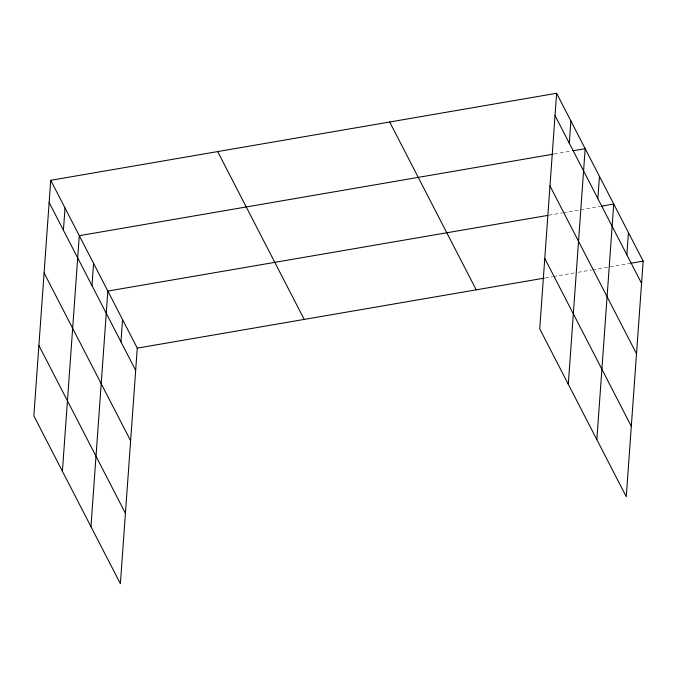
<?xml version="1.0" encoding="UTF-8"?>
<svg xmlns="http://www.w3.org/2000/svg" width="677" height="677" viewBox="0 0 677 677"><rect width="100%" height="100%" fill="white"/><g stroke="black" fill="none" stroke-linecap="round" stroke-linejoin="round"><path stroke-width="0.51" stroke-dasharray="3.38 2.54" d="M554.26 153.992L570.745 151.157M548.81 215.227L562.206 212.916M563.239 212.739L600.33 206.358M545.256 277.959L552.466 276.715M553.498 276.538L574.104 272.992M578.226 272.289L591.622 269.979M592.654 269.801L629.754 263.421"/><path stroke-width="1.02" d="M50.733 180.294L33.85 415.881L120.379 583.718L137.27 348.13L50.733 180.294L556.621 93.282L643.15 261.119L626.267 496.706L539.73 328.87L556.621 93.282M63.418 230.222L65.017 207.991M62.402 471.268L79.294 235.681L553.227 154.17M91.979 285.609L93.57 263.37M90.963 526.647L107.846 291.068L547.778 215.404M120.963 341.834L122.554 319.595M569.306 143.211L570.897 120.98M568.291 384.257L585.173 148.669L572.81 150.802M597.859 198.598L599.45 176.367M596.843 439.644L613.726 204.056L601.362 206.18M626.843 254.823L628.442 232.592M137.27 348.13L544.223 278.137M630.786 263.251L643.15 261.119M555.022 115.522L641.559 283.35M549.978 185.921L636.507 353.758M544.782 258.462L631.311 426.298M389.681 121.995L476.21 289.832M217.681 151.58L304.21 319.417M49.142 202.533L135.671 370.361M44.098 272.933L130.627 440.769M38.894 345.473L125.431 513.31"/></g></svg>
